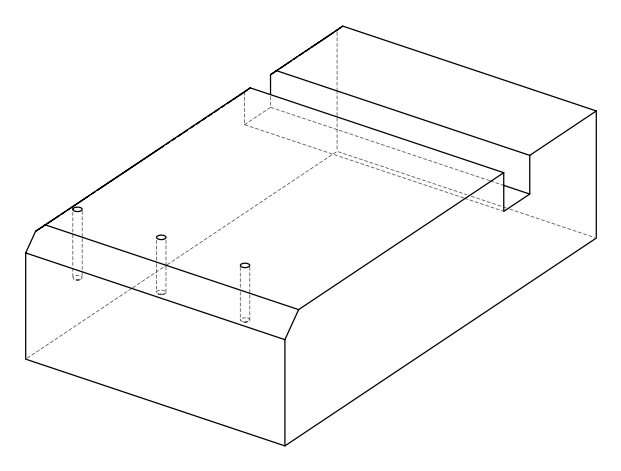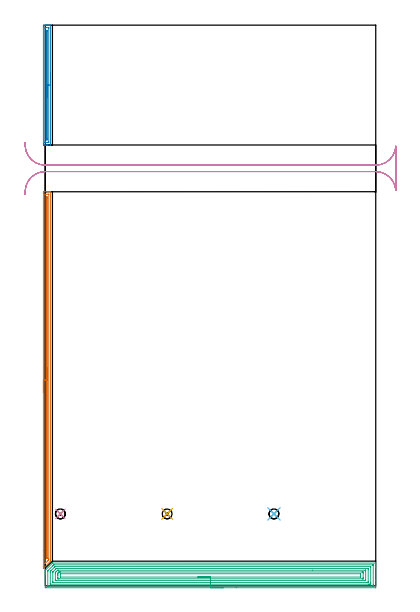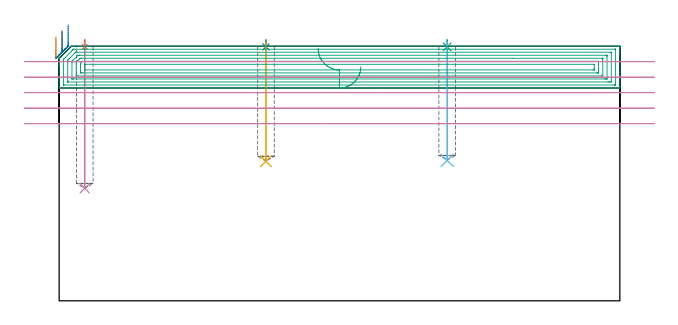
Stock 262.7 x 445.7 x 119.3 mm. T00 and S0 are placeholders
(PLAN: 10 operations, 3 tool changes, 32.3 min)
(1 SPOT_DRILL | STEP1POCKET | NXT0321_9005460120000 | 0.03 min | 2 mm3)
(2 SPOT_DRILL_1 | STEP1POCKET_1 | NXT0321_9005460120000 | 0.03 min | 0 mm3)
(3 SPOT_DRILL_2 | STEP1POCKET_2 | NXT0321_9005460120000 | 0.03 min | 0 mm3)
(4 DRILL_BLIND_HOLE_INTO_CENTER | STEP1POCKET | UGT0301_197 | 0.28 min | 3080 mm3)
(5 DRILL_BLIND_HOLE_INTO_CENTER_1 | STEP1POCKET_1 | UGT0301_197 | 0.23 min | 2478 mm3)
(6 DRILL_BLIND_HOLE_INTO_CENTER_2 | STEP1POCKET_2 | UGT0301_197 | 0.22 min | 2460 mm3)
(7 AREA_MILL | FG_CHAMFER_SURFACE | UGT0205_001 | 7.26 min | 4981 mm3)
(8 AREA_MILL_1 | FG_CHAMFER_SURFACE_1 | UGT0205_001 | 2.43 min | 1606 mm3)
(9 AREA_MILL_2 | FG_CHAMFER_SURFACE_2 | UGT0205_001 | 15.04 min | 50338 mm3)
(10 MILL_RECTANGULAR_SLOT | SLOT_RECTANGULAR | UGT0201_004 | Follow Part, ap 8, ae 75% | 6.72 min | 353824 mm3)
(TOOL NXT0321_9005460120000 | NC Spot Drill, 142deg, 12mm, Carbide, Uncoated | D12 PA142 FL30 Z2)
(TOOL UGT0301_197 | Twist Drill 7.8 mm | D7.8 PA118 FL73 Z2)
(TOOL UGT0205_001 | Chamfer Mill 20 x 3 x 45 deg. | D20 FL50 Z2)
(TOOL UGT0201_004 | End Mill 32 mm | D32 FL53 Z6)
(OP 1 SPOT_DRILL)
G17 G21 G94 G90
T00 M6
G54
G17 G0 G90 X12. Y57.2 S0 M3
G43 Z129.3 H0
G94 G81 G98 Z118.964 F250. R122.3
G80
M5
M2
(OP 2 SPOT_DRILL_1)
G17 G21 G94 G90
T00 M6
G54
G17 G0 G90 X96.9 Y57.2 S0 M3
G43 Z129.3 H0
G94 G81 G98 Z118.964 F250. R122.3
G80
M5
M2
(OP 3 SPOT_DRILL_2)
G17 G21 G94 G90
T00 M6
G54
G17 G0 G90 X181.8 Y57.2 S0 M3
G43 Z129.3 H0
G94 G81 G98 Z118.964 F250. R122.3
G80
M5
M2
(OP 4 DRILL_BLIND_HOLE_INTO_CENTER)
G17 G21 G94 G90
T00 M6
G54
G17 G0 G90 X12. Y57.2 S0 M3
G43 Z129.3 H0
G94 G81 G98 Z52.7 F250. R121.3
G80
M5
M2
(OP 5 DRILL_BLIND_HOLE_INTO_CENTER_1)
G17 G21 G94 G90
T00 M6
G54
G17 G0 G90 X96.9 Y57.2 S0 M3
G43 Z129.3 H0
G94 G81 G98 Z65.4 F250. R121.3
G80
M5
M2
(OP 6 DRILL_BLIND_HOLE_INTO_CENTER_2)
G17 G21 G94 G90
T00 M6
G54
G17 G0 G90 X181.8 Y57.2 S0 M3
G43 Z129.3 H0
G94 G81 G98 Z65.8 F250. R121.3
G80
M5
M2
(OP 7 AREA_MILL)
G17 G21 G94 G90
T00 M6
G54
G17 G0 G90 X-1.5 Y153.6 S1061 M3
G43 Z129.3 H0
Z123.6
G94 G1 Y153.638 Z122.728 F250.
Y153.752 Z121.863
Y153.941 Z121.012
Y154.203 Z120.18
Y154.537 Z119.374
Y154.94 Z118.6
Y155.408 Z117.864
Y155.939 Z117.172
Y156.529 Z116.529
Y157.172 Z115.939
Y157.864 Z115.408
Y158.6 Z114.94
Y159.374 Z114.537
Y160.18 Z114.203
Y161.012 Z113.941
Y161.863 Z113.752
Y162.728 Z113.638
Y163.6 Z113.6
Y312.414
X-1.499 Y312.69 Z113.601
X-1.492 Y313.294 Z113.604
X-1.49 Y313.297 Z113.606
X-0.883 Y313.3 Z114.213
X-0.6 Z114.496
X0.903 Z115.998
X1.47 Z116.567
X1.797 Z116.893
X2.363 Z117.459
X2.69 Z117.785
X3.344 Z118.443
X3.749 Z118.848
X4.14 Y313.293 Z119.232
X4.197 Y313.29 Z119.288
X4.2 Y313.137 Z119.3
Y19.866
X4.194 Y19.594 Z119.292
X4.071 Y19.471 Z119.17
X4.03 Y19.43 Z119.13
X-1.187 Y14.212 Z113.911
X-1.33 Y14.068 Z113.767
X-1.487 Y13.914 Z113.611
X-1.495 Z113.603
X-1.499 Z113.599
X-1.5 Y28.012 Z113.6
Y163.6
X-0.086 Z115.014
X-0.085 Y311. Z115.015
X-0.083 Y311.096 Z115.017
X-0.079 Y311.279 Z115.021
X0.01 Y311.29 Z115.11
X0.51 Y311.298 Z115.61
X2.295 Y311.3 Z117.395
X2.69 Y311.296 Z117.79
X2.746 Y311.294 Z117.846
X2.774 Y311.291 Z117.874
X2.779 Y311.191 Z117.879
X2.784 Y311. Z117.884
X2.785 Y310.905 Z117.885
X2.786 Y21.556 Z117.886
X2.783 Y20.759 Z117.883
X2.78 Y20.668 Z117.88
X2.777 Y20.639 Z117.877
X2.76 Y20.618 Z117.86
X2.69 Y20.543 Z117.79
X2.353 Y20.203 Z117.453
X2.017 Y19.866 Z117.117
X0.01 Y17.86 Z115.11
X-0.027 Y17.823 Z115.073
X-0.057 Y17.795 Z115.043
X-0.077 Y17.78 Z115.023
X-0.079 Y17.781 Z115.021
X-0.081 Y17.794 Z115.019
X-0.085 Y17.985 Z115.015
X-0.086 Y18.081 Z115.014
Y163.6
X1.328 Z116.428
Y308.227
X1.329 Y308.693 Z116.429
X1.333 Y309.119 Z116.433
X1.335 Y309.161 Z116.435
X1.349 Y309.248 Z116.449
X1.364 Y309.119 Z116.464
X1.371 Y308.694 Z116.471
Y308.652
Y21.862
X1.37 Y21.756 Z116.47
X1.367 Y21.705 Z116.467
X1.365 Y21.682 Z116.465
X1.348 Y21.652 Z116.448
X1.344 Y21.651 Z116.444
X1.335 Y21.652 Z116.435
X1.334 Y21.677 Z116.434
X1.33 Y22.118 Z116.43
X1.328 Y22.544 Z116.428
Y163.6
Y164.471 Z116.466
Y165.336 Z116.58
Y166.188 Z116.769
Y167.02 Z117.031
Y167.826 Z117.365
Y168.6 Z117.768
Y169.336 Z118.237
Y170.028 Z118.768
Y170.671 Z119.357
Y171.26 Z120.001
Y171.791 Z120.693
Y172.26 Z121.428
Y172.663 Z122.202
Y172.997 Z123.008
Y173.259 Z123.84
Y173.448 Z124.692
Y173.562 Z125.557
Y173.6 Z126.428
G0 Z129.3
M5
M2
(OP 8 AREA_MILL_1)
G17 G21 G94 G90
T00 M6
G54
G17 G0 G90 X4.2 Y408.05 S1061 M3
G43 Z129.3 H0
G94 G1 Y408.012 Z128.428 F250.
Y407.898 Z127.563
Y407.709 Z126.712
Y407.447 Z125.88
Y407.113 Z125.074
Y406.71 Z124.3
Y406.241 Z123.564
Y405.71 Z122.872
Y405.121 Z122.229
Y404.478 Z121.639
Y403.786 Z121.108
Y403.05 Z120.64
Y402.276 Z120.237
Y401.47 Z119.903
Y400.638 Z119.641
Y399.786 Z119.452
Y398.922 Z119.338
Y398.05 Z119.3
Y350.508
X4.197 Y350.41 Z119.289
X4.161 Y350.407 Z119.253
X3.901 Y350.4 Z118.999
X2.23 Z117.329
X1.797 Z116.893
X1.58 Z116.677
X0.903 Z116.
X0.687 Z115.784
X0.01 Z115.104
X-1.14 Z113.955
X-1.436 Y350.402 Z113.66
X-1.491 Y350.406 Z113.605
X-1.497 Y350.952 Z113.603
X-1.5 Y351.566 Z113.6
Y444.873
X-1.498 Y445.148 Z113.602
X-1.491 Y445.694 Z113.605
X-1.436 Y445.697 Z113.66
X-0.883 Y445.7 Z114.211
X-0.545 Z114.55
X0.01 Z115.104
X0.687 Z115.784
X0.903 Z116.
X1.58 Z116.677
X1.797 Z116.893
X2.23 Z117.329
X3.15 Z118.249
X3.583 Z118.682
X3.901 Z119.
X4.161 Y445.693 Z119.254
X4.197 Y445.69 Z119.289
X4.2 Y445.592 Z119.3
Y398.05
X2.786 Z117.886
X2.785 Y352.729 Z117.885
X2.784 Y352.636 Z117.884
X2.779 Y352.54 Z117.879
X2.766 Y352.41 Z117.866
X2.69 Y352.408 Z117.79
X2.127 Y352.401 Z117.227
X0.01 Z115.11
X-0.037 Y352.402 Z115.063
X-0.065 Y352.406 Z115.035
X-0.076 Y352.409 Z115.024
X-0.079 Y352.444 Z115.021
X-0.084 Y352.634 Z115.016
X-0.086 Y352.729 Z115.014
Y352.825
X-0.085 Y443.371 Z115.015
X-0.084 Y443.464 Z115.016
X-0.079 Y443.561 Z115.021
X-0.066 Y443.69 Z115.034
X0.01 Y443.692 Z115.11
X0.573 Y443.699 Z115.673
X2.69 Z117.79
X2.737 Y443.698 Z117.837
X2.765 Y443.694 Z117.865
X2.776 Y443.691 Z117.876
X2.779 Y443.656 Z117.879
X2.784 Y443.466 Z117.884
X2.785 Y443.371 Z117.885
X2.786 Y443.275 Z117.886
Y398.05
X1.371 Z116.471
Y354.93
X1.366 Y354.507 Z116.466
X1.365 Y354.467 Z116.465
X1.352 Y354.428 Z116.452
X1.335 Y354.507 Z116.435
X1.334 Y354.55 Z116.434
X1.33 Y354.971 Z116.43
X1.328 Y355.395 Z116.428
Y440.748
X1.33 Y441.169 Z116.43
X1.334 Y441.593 Z116.434
X1.335 Y441.634 Z116.435
X1.348 Y441.672 Z116.448
X1.364 Y441.593 Z116.464
X1.371 Y441.171 Z116.471
Y441.128
Y398.05
Y397.178 Z116.51
Y396.313 Z116.623
Y395.462 Z116.812
Y394.63 Z117.075
Y393.824 Z117.408
Y393.05 Z117.811
Y392.314 Z118.28
Y391.622 Z118.811
Y390.979 Z119.4
Y390.39 Z120.044
Y389.858 Z120.736
Y389.39 Z121.471
Y388.987 Z122.245
Y388.653 Z123.051
Y388.391 Z123.883
Y388.202 Z124.735
Y388.088 Z125.6
Y388.05 Z126.471
G0 Z129.3
M5
M2
(OP 9 AREA_MILL_2)
G17 G21 G94 G90
T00 M6
G54
G17 G0 G90 X141.35 Y-1.5 S1061 M3
G43 Z129.3 H0
Z109.7
G94 G1 X141.312 Z108.828 F250.
X141.198 Z107.964
X141.009 Z107.112
X140.747 Z106.28
X140.413 Z105.474
X140.01 Z104.7
X139.542 Z103.964
X139.01 Z103.272
X138.421 Z102.629
X137.778 Z102.04
X137.086 Z101.508
X136.35 Z101.04
X135.576 Z100.637
X134.77 Z100.303
X133.938 Z100.041
X133.086 Z99.852
X132.222 Z99.738
X131.35 Z99.7
X0.606
X0.217 Y-1.496 Z99.703
X0.01 Y-1.492 Z99.706
X0. Y-1.28 Z99.917
Y8.743 Z109.937
Y9.312 Z110.509
Y9.628 Z110.824
Y10.197 Z111.394
Y10.513 Z111.709
Y11.145 Z112.344
Y12.158 Z113.358
Y12.284 Z113.483
X0.001 Y12.397 Z113.593
X0.011 Y12.412 Z113.609
X5.636 Y18.038 Z119.234
X5.659 Y18.058 Z119.255
X5.705 Y18.098 Z119.285
X5.96 Y18.1 Z119.3
X262.541
X262.69 Y18.097 Z119.288
X262.692 Y18.079 Z119.27
X262.7 Y17.74 Z118.939
Y17.342 Z118.541
Y16.71 Z117.905
Y15.509 Z116.706
Y14.939 Z116.133
Y4.459 Z105.656
Y-0.995 Z100.202
X262.697 Y-1.283 Z99.914
X262.69 Y-1.492 Z99.706
X262.479 Y-1.499 Z99.699
X151.779 Y-1.5 Z99.7
X131.35
Y-0.086 Z101.114
X2.366
X2.169 Y-0.085 Z101.115
X2.071 Y-0.083 Z101.117
X2.024 Y-0.079 Z101.121
X2.01 Y-0.077 Z101.123
X2.008 Y-0.061 Z101.139
X2.003 Y0.041 Z101.241
X2. Y0.277 Z101.477
X2.001 Y11.398 Z112.598
X2.004 Y11.782 Z112.982
X2.01 Y11.909 Z113.109
X2.023 Y11.961 Z113.161
X2.352 Y12.303 Z113.503
X5.96 Y15.911 Z117.111
X6.362 Y16.311 Z117.511
X6.528 Y16.473 Z117.673
X6.664 Y16.602 Z117.802
X6.749 Y16.679 Z117.879
X6.853 Y16.684 Z117.884
X6.878 Y16.685 Z117.885
X260.334 Y16.686 Z117.886
X260.531 Y16.685 Z117.885
X260.629 Y16.683 Z117.883
X260.676 Y16.679 Z117.879
X260.69 Y16.677 Z117.877
X260.692 Y16.661 Z117.861
X260.696 Y16.559 Z117.759
X260.7 Y16.323 Z117.523
X260.699 Y0.775 Z101.975
X260.698 Y0.39 Z101.59
X260.69 Y0.001 Z101.201
X260.68 Y-0.079 Z101.121
X260.635 Y-0.081 Z101.119
X260.527 Y-0.084 Z101.116
X260.31 Y-0.086 Z101.114
X260.285
X131.35
Y1.328 Z102.528
X4.175 Y1.329 Z102.529
X4.064 Y1.331 Z102.531
X4.024 Y1.333 Z102.533
X4.01 Y1.335 Z102.535
X4.007 Y1.371 Z102.571
X4.003 Y1.487 Z102.687
X4.001 Y1.661 Z102.861
X4. Y1.834 Z103.034
X4.001 Y10.687 Z111.887
X4.008 Y11.398 Z112.598
X4.01 Y11.484 Z112.684
X4.042 Y11.531 Z112.731
X4.175 Y11.673 Z112.873
X4.481 Y11.981 Z113.181
X4.783 Y12.284 Z113.484
X7.147 Y14.648 Z115.848
X7.439 Y14.939 Z116.139
X7.593 Y15.091 Z116.291
X7.745 Y15.236 Z116.436
X7.785 Y15.265 Z116.465
X7.816 Y15.267 Z116.467
X7.885 Y15.27 Z116.47
X8.024 Y15.271 Z116.471
X8.303
X258.525
X258.636 Y15.269 Z116.469
X258.675 Y15.267 Z116.467
X258.69 Y15.265 Z116.465
X258.693 Y15.229 Z116.429
X258.697 Y15.113 Z116.313
X258.699 Y14.939 Z116.139
X258.7 Y14.766 Z115.966
Y2.372 Z103.572
X258.697 Y1.661 Z102.861
X258.695 Y1.492 Z102.692
X258.682 Y1.335 Z102.535
X258.525 Y1.334 Z102.534
X257.966 Y1.33 Z102.53
X257.632 Y1.329 Z102.529
X257.075 Y1.328 Z102.528
X131.35
Y2.743 Z103.943
X6.654
X6.099 Y2.748 Z103.948
X6.039 Y2.75 Z103.95
X6.01 Y2.756 Z103.956
X6.008 Y2.8 Z104.
X6.004 Y2.997 Z104.197
X6. Y3.392 Z104.592
Y10.513 Z111.713
X6.007 Y10.936 Z112.136
X6.01 Y11.04 Z112.24
X6.064 Y11.103 Z112.303
X6.157 Y11.203 Z112.403
X6.348 Y11.398 Z112.598
X8.377 Y13.428 Z114.628
X8.638 Y13.687 Z114.887
X8.765 Y13.808 Z115.008
X8.801 Y13.84 Z115.04
X8.842 Y13.851 Z115.051
X9.53 Y13.856 Z115.056
X9.729 Y13.857 Z115.057
X256.046
X256.601 Y13.852 Z115.052
X256.661 Y13.85 Z115.05
X256.69 Y13.844 Z115.044
X256.692 Y13.8 Z115.
X256.696 Y13.603 Z114.803
X256.7 Y13.209 Z114.409
Y3.431 Z104.631
X256.696 Y3.008 Z104.208
X256.692 Y2.797 Z103.997
X256.69 Y2.751 Z103.951
X256.64 Y2.748 Z103.948
X256.539 Y2.745 Z103.945
X255.847 Y2.743 Z103.943
X255.649
X131.35
Y4.157 Z105.357
X8.477
X8.155 Y4.159 Z105.359
X8.064 Y4.161 Z105.361
X8.014 Y4.164 Z105.364
X8.01 Y4.172 Z105.372
X8.005 Y4.226 Z105.426
X8.002 Y4.316 Z105.516
X8. Y4.949 Z106.149
Y9.628 Z110.828
X8.002 Y10.259 Z111.459
X8.007 Y10.513 Z111.713
X8.01 Y10.59 Z111.79
X8.064 Y10.654 Z111.854
X8.156 Y10.752 Z111.952
X8.274 Y10.874 Z112.074
X8.638 Y11.24 Z112.44
X9.53 Y12.132 Z113.332
X9.607 Y12.208 Z113.408
X9.685 Y12.284 Z113.484
X9.834 Y12.424 Z113.624
X10.102 Y12.436 Z113.636
X10.264 Y12.441 Z113.641
X10.423 Y12.442 Z113.642
X212.313 Y12.443 Z113.643
X254.223
X254.545 Y12.441 Z113.641
X254.636 Y12.439 Z113.639
X254.686 Y12.436 Z113.636
X254.69 Y12.428 Z113.628
X254.695 Y12.374 Z113.574
X254.698 Y12.284 Z113.484
X254.7 Y11.651 Z112.851
X254.699 Y4.571 Z105.771
X254.694 Y4.316 Z105.516
X254.69 Y4.165 Z105.365
X254.384 Y4.16 Z105.36
X254.222 Y4.158 Z105.358
X131.35 Y4.157 Z105.357
Y5.571 Z106.771
X10.942 Y5.572 Z106.772
X10.423 Y5.574 Z106.774
X10.043 Y5.578 Z106.778
X10.01 Y5.582 Z106.782
X10.004 Y5.616 Z106.816
X10.001 Y6.087 Z107.287
X10. Y6.506 Z107.706
Y8.276 Z109.476
Y9.161 Z110.361
X10.002 Y9.628 Z110.828
X10.007 Y10.04 Z111.24
X10.016 Y10.156 Z111.356
X10.423 Y10.575 Z111.775
X10.841 Y10.984 Z112.184
X10.873 Y11.014 Z112.214
X10.926 Y11.022 Z112.222
X11.055 Y11.025 Z112.225
X11.315 Y11.027 Z112.227
X11.688 Y11.029 Z112.229
X12.207
X251.758 Y11.028 Z112.228
X252.277 Y11.026 Z112.226
X252.657 Y11.022 Z112.222
X252.69 Y11.018 Z112.218
X252.696 Y10.984 Z112.184
X252.699 Y10.513 Z111.713
X252.7 Y10.094 Z111.294
Y6.553 Z107.753
Y6.087 Z107.287
X252.698 Y5.67 Z106.87
X252.694 Y5.608 Z106.808
X252.69 Y5.578 Z106.778
X252.666 Y5.576 Z106.776
X252.537 Y5.574 Z106.774
X252.277 Y5.572 Z106.772
X251.905 Y5.571 Z106.771
X131.35
Y6.985 Z108.185
X12.194 Y6.986 Z108.186
X12.01 Y6.994 Z108.194
X12.002 Y7.05 Z108.25
X12.001 Y7.068 Z108.268
X12. Y7.178 Z108.378
Y8.948 Z110.148
X12.001 Y9.154 Z110.354
X12.008 Y9.565 Z110.765
X12.011 Y9.609 Z110.809
X12.017 Y9.611 Z110.811
X12.043 Y9.613 Z110.813
X12.098 Y9.614 Z110.814
X12.207 Y9.615 Z110.815
X250.506 Y9.614 Z110.814
X250.69 Y9.606 Z110.806
X250.698 Y9.55 Z110.75
X250.699 Y9.532 Z110.732
X250.7 Y9.422 Z110.622
Y7.652 Z108.852
X250.699 Y7.446 Z108.646
X250.692 Y7.035 Z108.235
X250.689 Y6.99 Z108.19
X250.683 Y6.989 Z108.189
X250.657 Y6.987 Z108.187
X250.602 Y6.986 Z108.186
X250.493 Y6.985 Z108.185
X131.35
X130.478 Z108.223
X129.614 Z108.337
X128.762 Z108.526
X127.93 Z108.788
X127.124 Z109.122
X126.35 Z109.525
X125.614 Z109.994
X124.922 Z110.525
X124.279 Z111.114
X123.69 Z111.757
X123.158 Z112.45
X122.69 Z113.185
X122.287 Z113.959
X121.953 Z114.765
X121.691 Z115.597
X121.502 Z116.449
X121.388 Z117.314
X121.35 Z118.185
G0 Z129.3
M5
M2
(OP 10 MILL_RECTANGULAR_SLOT)
G17 G21 G94 G90
T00 M6
G54
G17 G0 G90 X-16.154 Y311.285 S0 M3
G43 Z129.3 H0
Z112.04
G94 G1 X-15.97 Y314.279 F250.
G2 X0. Y329.3 R16. F500.
G1 X262.7
G2 X278.67 Y314.28 R16.
G1 X278.7
Y349.42
X278.67
G2 X262.7 Y334.4 R16.
G1 X0.
G2 X-15.97 Y349.421 R16.
G1 X-16.154 Y352.415 F250.
G0 Y311.285 Z104.78
G1 X-15.97 Y314.279
G2 X0. Y329.3 R16. F500.
G1 X262.7
G2 X278.67 Y314.28 R16.
G1 X278.7
Y349.42
X278.67
G2 X262.7 Y334.4 R16.
G1 X0.
G2 X-15.97 Y349.421 R16.
G1 X-16.154 Y352.415 F250.
G0 Y311.285 Z97.52
G1 X-15.97 Y314.279
G2 X0. Y329.3 R16. F500.
G1 X262.7
G2 X278.67 Y314.28 R16.
G1 X278.7
Y349.42
X278.67
G2 X262.7 Y334.4 R16.
G1 X0.
G2 X-15.97 Y349.421 R16.
G1 X-16.154 Y352.415 F250.
G0 Y311.285 Z90.26
G1 X-15.97 Y314.279
G2 X0. Y329.3 R16. F500.
G1 X262.7
G2 X278.67 Y314.28 R16.
G1 X278.7
Y349.42
X278.67
G2 X262.7 Y334.4 R16.
G1 X0.
G2 X-15.97 Y349.421 R16.
G1 X-16.154 Y352.415 F250.
G0 Y311.285 Z83.
G1 X-15.97 Y314.279
G2 X0. Y329.3 R16. F500.
G1 X262.7
G2 X278.67 Y314.28 R16.
G1 X278.7
Y349.42
X278.67
G2 X262.7 Y334.4 R16.
G1 X0.
G2 X-15.97 Y349.421 R16.
G1 X-16.154 Y352.415 F250.
G0 Z129.3
M5
M2
